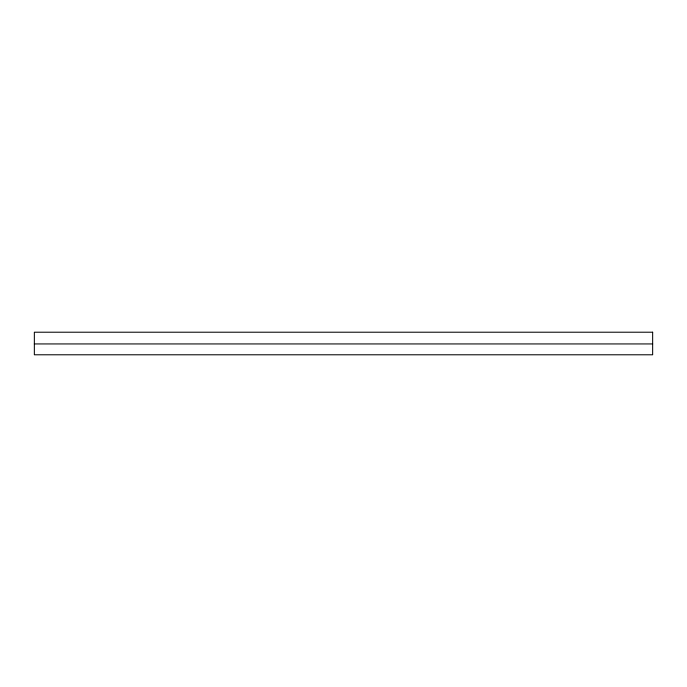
<?xml version="1.0" encoding="UTF-8"?>
<svg xmlns="http://www.w3.org/2000/svg" width="687" height="687" viewBox="0 0 687 687"><rect width="100%" height="100%" fill="white"/><g stroke="black" fill="none" stroke-linecap="round" stroke-linejoin="round"><path stroke-width="1.03" d="M34.35 343.938L652.65 343.938M652.65 332.216L34.35 332.216L34.35 354.784L652.65 354.784L652.65 332.216"/></g></svg>
